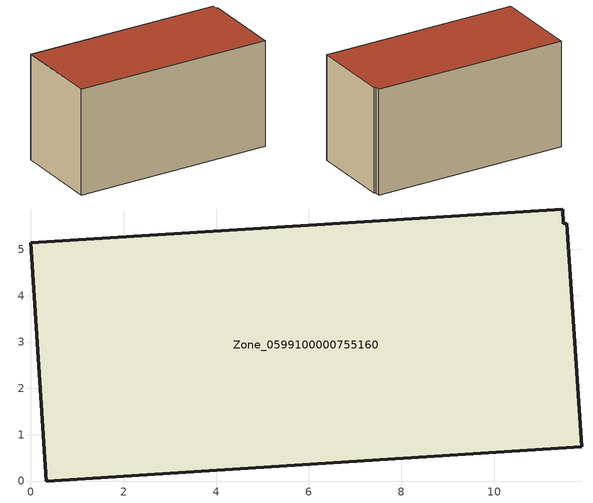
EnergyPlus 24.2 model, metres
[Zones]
Zone_0599100000755160
 floor ground (C_G): 11.57,5.56 11.89,0.74 0.33,0 0,5.14 11.48,5.87 11.5,5.56 z0
 wall outside (C_F): 0.33,0 11.89,0.74 11.57,5.56 11.5,5.56 11.48,5.87 0,5.14 0.33,0 z0:6.28
 roof outside (C_R): 11.89,0.74 11.57,5.56 11.5,5.56 11.48,5.87 0,5.14 0.33,0 z6.28
[BUILDING]
Pand.0599100000755160: North Axis=0; Terrain=City; Loads Convergence Tolerance Value=0.04; Temperature Convergence Tolerance Value=0.4; Solar Distribution=FullExterior; Maximum Number of Warmup Days=25; Minimum Number of Warmup Days=1
[Site:Location]
Rotterdam.The.Hague.AP_ZH_NLD Design_Conditions: Latitude=51.96; Longitude=4.45; Time Zone=1; Elevation=-4.5
[SITE:GROUNDTEMPERATURE:BUILDINGSURFACE]
18, 18, 18, 18, 18, 18, 18, 18, 18, 18, 18, 18
[MATERIAL] Thermal Absorptance=0.9; Solar Absorptance=0.7; Visible Absorptance=0.7
Name | Roughness | Thickness | Conductivity | Density | Specific Heat
G.TC.2006-2014 | MediumSmooth | 0.15 | 0.06 | 540 | 1210
F.TC.2006-2014 | Rough | 0.3 | 0.12 | 1920 | 840
R.TC.2006-2014 | MediumRough | 0.2 | 0.08 | 1500 | 1000
[CONSTRUCTION]
C_G: G.TC.2006-2014
C_F: F.TC.2006-2014
C_R: R.TC.2006-2014
[ZONE]
Zone_0599100000755160: Type=1; Multiplier=1; Ceiling Height=Autocalculate; Volume=Autocalculate; Floor Area=autocalculate; Part of Total Floor Area=Yes
[ZONEINFILTRATION:DESIGNFLOWRATE]
Infil_Zone_0599100000755160: Zone or ZoneList or Space or SpaceList=Zone_0599100000755160; Schedule=AlwaysOn; Design Flow Rate Calculation Method=Flow/Area; Flow Rate per Floor Area=0.0015; Constant Term Coefficient=1; Temperature Term Coefficient=0; Velocity Term Coefficient=0; Velocity Squared Term Coefficient=0
[HVACTEMPLATE:ZONE:IDEALLOADSAIRSYSTEM]
Zone_0599100000755160: Maximum Heating Supply Air Temperature=50; Minimum Cooling Supply Air Temperature=13; Maximum Heating Supply Air Humidity Ratio=0.0156; Minimum Cooling Supply Air Humidity Ratio=0.0077; Heating Limit=NoLimit; Cooling Limit=NoLimit; Dehumidification Control Type=ConstantSensibleHeatRatio; Cooling Sensible Heat Ratio=0.7; Dehumidification Setpoint=60; Humidification Control Type=None; Humidification Setpoint=30; Outdoor Air Method=None; Outdoor Air Flow Rate per Person=0.00944; Outdoor Air Flow Rate per Zone Floor Area=0; Outdoor Air Flow Rate per Zone=0; Demand Controlled Ventilation Type=None; Outdoor Air Economizer Type=NoEconomizer; Heat Recovery Type=None; Sensible Heat Recovery Effectiveness=0.7; Latent Heat Recovery Effectiveness=0.65
[ZONECONTROL:THERMOSTAT]
ThermostatControl_Zone_0599100000755160: Zone or ZoneList=Zone_0599100000755160; Control Type Schedule=DualSetpointControlType; Control 1=Thermostat_Zone_0599100000755160; Temperature Difference Between Cutout And Setpoint=0
[THERMOSTATSETPOINT:DUALSETPOINT]
Thermostat_Zone_0599100000755160: Heating Setpoint Temperature Schedule=HeatingSetpoint_Zone_0599100000755160; Cooling Setpoint Temperature Schedule=CoolingSetpoint_Zone_0599100000755160
[SCHEDULE:COMPACT]
HeatingSetpoint_Zone_0599100000755160: Through: 12/31, For: AllDays, Until: 24:00, 21
CoolingSetpoint_Zone_0599100000755160: Through: 12/31, For: AllDays, Until: 24:00, 24
DualSetpointControlType: Through: 12/31, For: AllDays, Until: 24:00, 4
AlwaysOn: Through: 12/31, For: AllDays, Until: 24:00, 1
